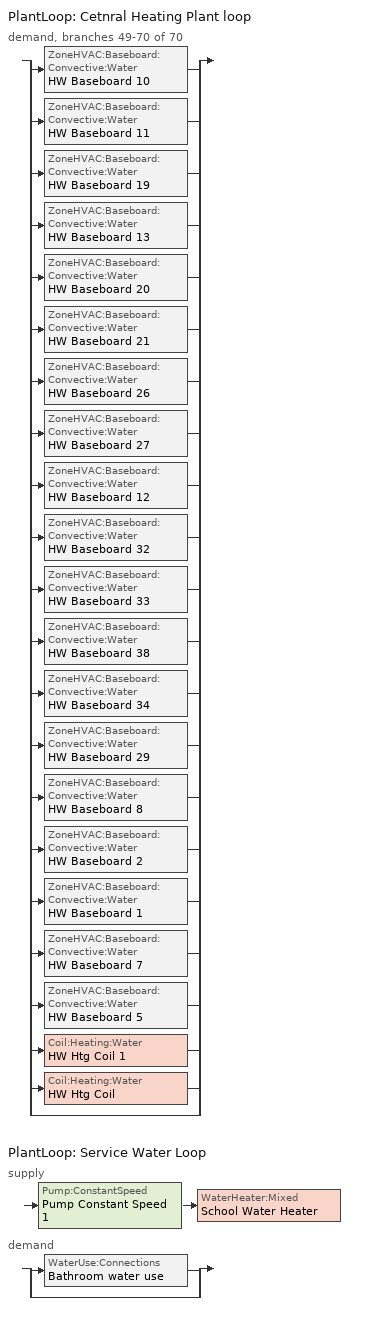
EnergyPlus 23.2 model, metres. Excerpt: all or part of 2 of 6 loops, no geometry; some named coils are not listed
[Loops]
PlantLoop 'Cetnral Heating Plant loop'
 demand, branches 49-70 of 70: split
  | ZoneHVAC:Baseboard:Convective:Water 'HW Baseboard 10'
  | ZoneHVAC:Baseboard:Convective:Water 'HW Baseboard 11'
  | ZoneHVAC:Baseboard:Convective:Water 'HW Baseboard 19'
  | ZoneHVAC:Baseboard:Convective:Water 'HW Baseboard 13'
  | ZoneHVAC:Baseboard:Convective:Water 'HW Baseboard 20'
  | ZoneHVAC:Baseboard:Convective:Water 'HW Baseboard 21'
  | ZoneHVAC:Baseboard:Convective:Water 'HW Baseboard 26'
  | ZoneHVAC:Baseboard:Convective:Water 'HW Baseboard 27'
  | ZoneHVAC:Baseboard:Convective:Water 'HW Baseboard 12'
  | ZoneHVAC:Baseboard:Convective:Water 'HW Baseboard 32'
  | ZoneHVAC:Baseboard:Convective:Water 'HW Baseboard 33'
  | ZoneHVAC:Baseboard:Convective:Water 'HW Baseboard 38'
  | ZoneHVAC:Baseboard:Convective:Water 'HW Baseboard 34'
  | ZoneHVAC:Baseboard:Convective:Water 'HW Baseboard 29'
  | ZoneHVAC:Baseboard:Convective:Water 'HW Baseboard 8'
  | ZoneHVAC:Baseboard:Convective:Water 'HW Baseboard 2'
  | ZoneHVAC:Baseboard:Convective:Water 'HW Baseboard 1'
  | ZoneHVAC:Baseboard:Convective:Water 'HW Baseboard 7'
  | ZoneHVAC:Baseboard:Convective:Water 'HW Baseboard 5'
  | Coil:Heating:Water 'HW Htg Coil 1'
  | Coil:Heating:Water 'HW Htg Coil'
  | bypass
PlantLoop 'Service Water Loop'
 supply: Pump:ConstantSpeed 'Pump Constant Speed 1' > WaterHeater:Mixed 'School Water Heater'
 demand: split
  | WaterUse:Connections 'Bathroom water use'
  | bypass
[ZoneControl:Thermostat]
Lobby_Th Thermostat: Zone or ZoneList=Lobby_Th; Control Type Schedule=Lobby_Th Thermostat Schedule; Control 1=Thermostat Setpoint Dual Setpoint 39; Temperature Difference Between Cutout And Setpoint {deltaC}=0
[ZoneHVAC:Baseboard:Convective:Water] Availability Schedule=Always On Discrete hvac_library; Heating Design Capacity Method=HeatingDesignCapacity; Heating Design Capacity {W}=Autosize; Heating Design Capacity Per Floor Area {W/m2}=0; Fraction of Autosized Heating Design Capacity=0.8; U-Factor Times Area Value {W/K}=Autosize; Maximum Water Flow Rate {m3/s}=Autosize; Convergence Tolerance=0.001
HW Baseboard 10; HW Baseboard 11; HW Baseboard 19; HW Baseboard 13; HW Baseboard 20; HW Baseboard 21; HW Baseboard 26; HW Baseboard 27; HW Baseboard 12; HW Baseboard 32; HW Baseboard 33; HW Baseboard 38; HW Baseboard 34; HW Baseboard 29; HW Baseboard 8; HW Baseboard 5; HW Baseboard 2; HW Baseboard 1; HW Baseboard 7
[Zone equipment]
Lobby_Th: HW Baseboard 2
[Sizing:Zone]
Lobby_Th: Zone Cooling Design Supply Air Temperature Input Method=SupplyAirTemperature; Zone Cooling Design Supply Air Temperature {C}=14; Zone Cooling Design Supply Air Temperature Difference {deltaC}=11.11; Zone Heating Design Supply Air Temperature Input Method=SupplyAirTemperature; Zone Heating Design Supply Air Temperature {C}=40; Zone Heating Design Supply Air Temperature Difference {deltaC}=11.11; Zone Cooling Design Supply Air Humidity Ratio {kgWater/kgDryAir}=0.0085; Zone Heating Design Supply Air Humidity Ratio {kgWater/kgDryAir}=0.008; Design Specification Outdoor Air Object=Lobby_Th DSOA Space List; Cooling Design Air Flow Method=DesignDay; Cooling Design Air Flow Rate {m3/s}=0; Cooling Minimum Air Flow per Zone Floor Area {m3/s-m2}=0.000762; Cooling Minimum Air Flow {m3/s}=0; Cooling Minimum Air Flow Fraction=0; Heating Design Air Flow Method=DesignDay; Heating Design Air Flow Rate {m3/s}=0; Heating Maximum Air Flow per Zone Floor Area {m3/s-m2}=0.002032; Heating Maximum Air Flow {m3/s}=0.141576; Heating Maximum Air Flow Fraction=0.3; Account for Dedicated Outdoor Air System=No; Zone Load Sizing Method=Sensible Load Only No Latent Load; Zone Latent Cooling Design Supply Air Humidity Ratio Input Method=HumidityRatioDifference; Zone Cooling Design Supply Air Humidity Ratio Difference {kgWater/kgDryAir}=0.005; Zone Latent Heating Design Supply Air Humidity Ratio Input Method=HumidityRatioDifference; Zone Humidification Design Supply Air Humidity Ratio Difference {kgWater/kgDryAir}=0.005
[DesignSpecification:OutdoorAir]
Corridor Outdoor Air: Outdoor Air Method=Sum; Outdoor Air Flow per Person {m3/s-person}=0; Outdoor Air Flow per Zone Floor Area {m3/s-m2}=0.0003; Outdoor Air Flow per Zone {m3/s}=0; Outdoor Air Flow Air Changes per Hour {1/hr}=0
[DesignSpecification:OutdoorAir:SpaceList]
Lobby_Th DSOA Space List: Space Name 1=Lobby_FL1; Space Design Specification Outdoor Air Object Name 1=Corridor Outdoor Air
[ThermostatSetpoint:SingleHeating]
Thermostat Setpoint Dual Setpoint 39: Setpoint Temperature Schedule=HTGSETP_SCH
[SetpointManager:Scheduled]
Setpoint Manager Scheduled 1: Control Variable=Temperature; Schedule=SHW_SetPointTemperature_60C
[PlantLoop]
Service Water Loop: Fluid Type=Water; Plant Equipment Operation Scheme=Service Water Loop Operation Schemes; Maximum Loop Temperature {C}=60; Minimum Loop Temperature {C}=10; Maximum Loop Flow Rate {m3/s}=Autosize; Minimum Loop Flow Rate {m3/s}=0; Plant Loop Volume {m3}=Autocalculate; Load Distribution Scheme=Optimal; Plant Loop Demand Calculation Scheme=SingleSetpoint; Common Pipe Simulation=None
[Sizing:Plant]
Service Water Loop: Loop Type=Heating; Design Loop Exit Temperature {C}=60; Loop Design Temperature Difference {deltaC}=5; Sizing Option=NonCoincident; Zone Timesteps in Averaging Window=1; Coincident Sizing Factor Mode=None
[Pump:ConstantSpeed]
Pump Constant Speed 1: Design Flow Rate {m3/s}=Autosize; Design Pump Head {Pa}=29891; Design Power Consumption {W}=Autosize; Motor Efficiency=0.9; Fraction of Motor Inefficiencies to Fluid Stream=0; Pump Control Type=Intermittent; Design Power Sizing Method=PowerPerFlowPerPressure; Design Electric Power per Unit Flow Rate {W/(m3/s)}=348701.1; Design Shaft Power per Unit Flow Rate per Unit Head {W-s/m3-Pa}=1.28205
[PlantEquipmentOperationSchemes]
Service Water Loop Operation Schemes: Control Scheme Object Type 1=PlantEquipmentOperation:HeatingLoad; Control Scheme Name 1=Service Water Loop Heating Operation Scheme; Control Scheme Schedule Name 1=Always On Discrete
[PlantEquipmentOperation:HeatingLoad]
Service Water Loop Heating Operation Scheme: Load Range Lower Limit 1 {W}=0; Load Range Upper Limit 1 {W}=1000000000; Range Equipment List Name 1=Service Water Loop Heating Equipment List
[PlantEquipmentList]
Service Water Loop Heating Equipment List: WaterHeater:Mixed, School Water Heater
[WaterHeater:Mixed]
School Water Heater: Tank Volume {m3}=Autosize; Setpoint Temperature Schedule=SHW_SetPointTemperature_60C; Deadband Temperature Difference {deltaC}=5; Maximum Temperature Limit {C}=82.22222; Heater Control Type=Cycle; Heater Maximum Capacity {W}=Autosize; Heater Ignition Minimum Flow Rate {m3/s}=0; Heater Ignition Delay {s}=0; Heater Fuel Type=Electricity; Heater Thermal Efficiency=1; Off Cycle Parasitic Fuel Consumption Rate {W}=10; Off Cycle Parasitic Fuel Type=Electricity; Off Cycle Parasitic Heat Fraction to Tank=0; On Cycle Parasitic Fuel Consumption Rate {W}=10; On Cycle Parasitic Fuel Type=Electricity; On Cycle Parasitic Heat Fraction to Tank=0; Ambient Temperature Indicator=Zone; Ambient Temperature Zone=Mech_Th; Off Cycle Loss Coefficient to Ambient Temperature {W/K}=6; Off Cycle Loss Fraction to Zone=1; On Cycle Loss Coefficient to Ambient Temperature {W/K}=6; On Cycle Loss Fraction to Zone=1; Use Side Effectiveness=1; Source Side Effectiveness=1; Use Side Design Flow Rate {m3/s}=Autosize; Source Side Design Flow Rate {m3/s}=Autosize; Indirect Water Heating Recovery Time {hr}=1.5; Source Side Flow Control Mode=IndirectHeatPrimarySetpoint
[WaterHeater:Sizing]
School Water Heater: Design Mode=PeakDraw; Time Storage Can Meet Peak Draw {hr}=0.538503; Time for Tank Recovery {hr}=2; Nominal Tank Volume for Autosizing Plant Connections {m3}=1
[WaterUse:Connections]
Bathroom water use: Water Use Equipment Name 1=Water Fixture 1
[WaterUse:Equipment]
Water Fixture 1: Peak Flow Rate {m3/s}=0.000583; Flow Rate Fraction Schedule=SHW_FlowRate_LphPerStudent; Target Temperature Schedule=SHW_UseTemperature_40C; Zone=Bathrooms_Th_01; Sensible Fraction Schedule=Fraction Sensible - 0.2; Latent Fraction Schedule=Fraction Sensible - 0.05
[Schedule:Day:Interval]
Fraction Latent DefaultDay - 0.05: No, 24:00, 0.05
Fraction Sensible DefaultDay - 0.2: No, 24:00, 0.2
Schedule Day 37: No, 09:00, 0, 11:00, 0.144, 13:00, 0.489, 14:00, 0.647, 15:00, 0.287, 16:00, 0.072, 24:00, 0
Schedule Day 38: No, 24:00, 0
SHW_Temperature_140F_Default: No, 24:00, 40
SHW_Temperature_140F_Default 1; SHW_Temperature_140F_Summer_Design_Day; SHW_Temperature_140F_Summer_Design_Day 1; SHW_Temperature_140F_Winter_Design_Day; SHW_Temperature_140F_Winter_Design_Day 1: No, 24:00, 60
[Schedule:Week:Daily]
Fraction Sensible - 0.05 Week Rule - Jan1-Dec31: Fraction Latent DefaultDay - 0.05, Fraction Latent DefaultDay - 0.05, Fraction Latent DefaultDay - 0.05, Fraction Latent DefaultDay - 0.05, Fraction Latent DefaultDay - 0.05, Fraction Latent DefaultDay - 0.05, Fraction Latent DefaultDay - 0.05, Fraction Latent DefaultDay - 0.05, Fraction Latent DefaultDay - 0.05, Fraction Latent DefaultDay - 0.05, Fraction Latent DefaultDay - 0.05, Fraction Latent DefaultDay - 0.05
Fraction Sensible - 0.2 Week Rule - Jan1-Dec31: Fraction Sensible DefaultDay - 0.2, Fraction Sensible DefaultDay - 0.2, Fraction Sensible DefaultDay - 0.2, Fraction Sensible DefaultDay - 0.2, Fraction Sensible DefaultDay - 0.2, Fraction Sensible DefaultDay - 0.2, Fraction Sensible DefaultDay - 0.2, Fraction Sensible DefaultDay - 0.2, Fraction Sensible DefaultDay - 0.2, Fraction Sensible DefaultDay - 0.2, Fraction Sensible DefaultDay - 0.2, Fraction Sensible DefaultDay - 0.2
SHW_FlowRate_LphPerStudent Week Rule - Jan1-Jan1: Schedule Day 38, Schedule Day 38, Schedule Day 38, Schedule Day 38, Schedule Day 38, Schedule Day 38, Schedule Day 38, Schedule Day 37, Schedule Day 37, Schedule Day 37, Schedule Day 37, Schedule Day 37
SHW_FlowRate_LphPerStudent Week Rule - Jan2-Dec31: Schedule Day 38, Schedule Day 37, Schedule Day 37, Schedule Day 37, Schedule Day 37, Schedule Day 37, Schedule Day 38, Schedule Day 37, Schedule Day 37, Schedule Day 37, Schedule Day 37, Schedule Day 37
SHW_SetPointTemperature_60C Week Rule - Jan1-Dec31: SHW_Temperature_140F_Default 1, SHW_Temperature_140F_Default 1, SHW_Temperature_140F_Default 1, SHW_Temperature_140F_Default 1, SHW_Temperature_140F_Default 1, SHW_Temperature_140F_Default 1, SHW_Temperature_140F_Default 1, SHW_Temperature_140F_Default 1, SHW_Temperature_140F_Summer_Design_Day 1, SHW_Temperature_140F_Winter_Design_Day 1, SHW_Temperature_140F_Default 1, SHW_Temperature_140F_Default 1
SHW_UseTemperature_40C Week Rule - Jan1-Dec31: SHW_Temperature_140F_Default, SHW_Temperature_140F_Default, SHW_Temperature_140F_Default, SHW_Temperature_140F_Default, SHW_Temperature_140F_Default, SHW_Temperature_140F_Default, SHW_Temperature_140F_Default, SHW_Temperature_140F_Default, SHW_Temperature_140F_Summer_Design_Day, SHW_Temperature_140F_Winter_Design_Day, SHW_Temperature_140F_Default, SHW_Temperature_140F_Default
[Schedule:Year]
Fraction Sensible - 0.05: Fraction Sensible - 0.05 Week Rule - Jan1-Dec31, 1, 1, 12, 31
Fraction Sensible - 0.2: Fraction Sensible - 0.2 Week Rule - Jan1-Dec31, 1, 1, 12, 31
SHW_FlowRate_LphPerStudent: SHW_FlowRate_LphPerStudent Week Rule - Jan1-Jan1, 1, 1, 1, 1, SHW_FlowRate_LphPerStudent Week Rule - Jan2-Dec31, 1, 2, 12, 31
SHW_SetPointTemperature_60C: SHW_SetPointTemperature_60C Week Rule - Jan1-Dec31, 1, 1, 12, 31
SHW_UseTemperature_40C: SHW_UseTemperature_40C Week Rule - Jan1-Dec31, 1, 1, 12, 31
[Schedule:Compact]
HTGSETP_SCH: Through: 12/31, For: SummerDesignDay, Until: 24:00, 18, For: WinterDesignDay, Until: 24:00, 21, For: Weekdays, Until: 06:00, 18, Until: 07:00, 19, Until: 08:00, 20, Until: 08:30, 21, Until: 19:00, 22, Until: 24:00, 18, For: WeekEnds Holidays AllOtherDays, Until: 24:00, 18
Lobby_Th Thermostat Schedule: Through: 12/31, For: AllDays, Until: 24:00, 1
[Schedule:Constant] Hourly Value=1
Always On Discrete hvac_library; Always On Discrete
